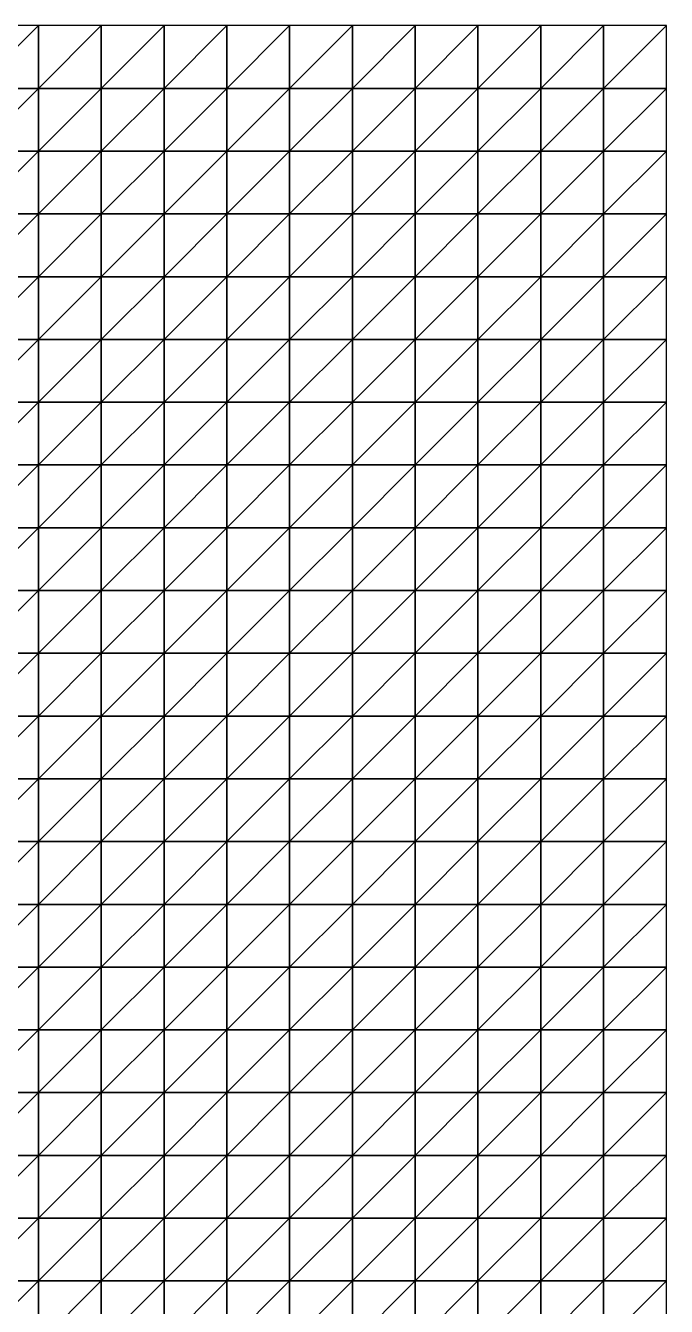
# Model space of a CAD drawing. Header units: metres. Extents: x 351000 to 353000, y 7455000 to 7457000.
# Drawn here: x 352745 to 353000, y 7456490 to 7457000 of the extents above; entities that cross this region are included whole.
import ezdxf

# ---------------------------------------------------------------- set-up
doc = ezdxf.new("R2010")
doc.units = ezdxf.units.M

msp = doc.modelspace()

# ---------------------------------------------------------------- linework, layer by layer
at = {"layer": 'BASE_OF_COVER_BOC'}
for points in [[(352725, 7456975, 1254.76), (352750, 7456975, 1249.27), (352750, 7457000, 1246.85)], [(352725, 7456975, 1254.76), (352750, 7457000, 1246.85), (352725, 7457000, 1251.84)], [(352750, 7456975, 1249.27), (352775, 7456975, 1242.91), (352775, 7457000, 1241.4)], [(352750, 7456975, 1249.27), (352775, 7457000, 1241.4), (352750, 7457000, 1246.85)], [(352775, 7456975, 1242.91), (352800, 7456975, 1236.71), (352800, 7457000, 1236.21)], [(352775, 7456975, 1242.91), (352800, 7457000, 1236.21), (352775, 7457000, 1241.4)], [(352800, 7456975, 1236.71), (352825, 7456975, 1231.47), (352825, 7457000, 1231.65)], [(352800, 7456975, 1236.71), (352825, 7457000, 1231.65), (352800, 7457000, 1236.21)], [(352825, 7456975, 1231.47), (352850, 7456975, 1227.53), (352850, 7457000, 1227.75)], [(352825, 7456975, 1231.47), (352850, 7457000, 1227.75), (352825, 7457000, 1231.65)], [(352850, 7456975, 1227.53), (352875, 7456975, 1224.82), (352875, 7457000, 1224.39)], [(352850, 7456975, 1227.53), (352875, 7457000, 1224.39), (352850, 7457000, 1227.75)], [(352875, 7456975, 1224.82), (352900, 7456975, 1223.05), (352900, 7457000, 1221.5)], [(352875, 7456975, 1224.82), (352900, 7457000, 1221.5), (352875, 7457000, 1224.39)], [(352900, 7456975, 1223.05), (352925, 7456975, 1221.99), (352925, 7457000, 1219.21)], [(352900, 7456975, 1223.05), (352925, 7457000, 1219.21), (352900, 7457000, 1221.5)], [(352925, 7456975, 1221.99), (352950, 7456975, 1221.55), (352950, 7457000, 1217.82)], [(352925, 7456975, 1221.99), (352950, 7457000, 1217.82), (352925, 7457000, 1219.21)], [(352950, 7456975, 1221.55), (352975, 7456975, 1221.87), (352975, 7457000, 1217.65)], [(352950, 7456975, 1221.55), (352975, 7457000, 1217.65), (352950, 7457000, 1217.82)], [(352975, 7456975, 1221.87), (353000, 7456975, 1223.09), (353000, 7457000, 1218.83)], [(352975, 7456975, 1221.87), (353000, 7457000, 1218.83), (352975, 7457000, 1217.65)], [(352725, 7456950, 1255.13), (352750, 7456950, 1250.16), (352750, 7456975, 1249.27)], [(352725, 7456950, 1255.13), (352750, 7456975, 1249.27), (352725, 7456975, 1254.76)], [(352750, 7456950, 1250.16), (352775, 7456950, 1243.96), (352775, 7456975, 1242.91)], [(352750, 7456950, 1250.16), (352775, 7456975, 1242.91), (352750, 7456975, 1249.27)], [(352775, 7456950, 1243.96), (352800, 7456950, 1237.66), (352800, 7456975, 1236.71)], [(352775, 7456950, 1243.96), (352800, 7456975, 1236.71), (352775, 7456975, 1242.91)], [(352800, 7456950, 1237.66), (352825, 7456950, 1232.29), (352825, 7456975, 1231.47)], [(352800, 7456950, 1237.66), (352825, 7456975, 1231.47), (352800, 7456975, 1236.71)], [(352825, 7456950, 1232.29), (352850, 7456950, 1228.51), (352850, 7456975, 1227.53)], [(352825, 7456950, 1232.29), (352850, 7456975, 1227.53), (352825, 7456975, 1231.47)], [(352850, 7456950, 1228.51), (352875, 7456950, 1226.47), (352875, 7456975, 1224.82)], [(352850, 7456950, 1228.51), (352875, 7456975, 1224.82), (352850, 7456975, 1227.53)], [(352875, 7456950, 1226.47), (352900, 7456950, 1225.83), (352900, 7456975, 1223.05)], [(352875, 7456950, 1226.47), (352900, 7456975, 1223.05), (352875, 7456975, 1224.82)], [(352900, 7456950, 1225.83), (352925, 7456950, 1226.08), (352925, 7456975, 1221.99)], [(352900, 7456950, 1225.83), (352925, 7456975, 1221.99), (352900, 7456975, 1223.05)], [(352925, 7456950, 1226.08), (352950, 7456950, 1226.74), (352950, 7456975, 1221.55)], [(352925, 7456950, 1226.08), (352950, 7456975, 1221.55), (352925, 7456975, 1221.99)], [(352950, 7456950, 1226.74), (352975, 7456950, 1227.59), (352975, 7456975, 1221.87)], [(352950, 7456950, 1226.74), (352975, 7456975, 1221.87), (352950, 7456975, 1221.55)], [(352975, 7456950, 1227.59), (353000, 7456950, 1228.65), (353000, 7456975, 1223.09)], [(352975, 7456950, 1227.59), (353000, 7456975, 1223.09), (352975, 7456975, 1221.87)], [(352725, 7456925, 1253.62), (352750, 7456925, 1249.91), (352750, 7456950, 1250.16)], [(352725, 7456925, 1253.62), (352750, 7456950, 1250.16), (352725, 7456950, 1255.13)], [(352750, 7456925, 1249.91), (352775, 7456925, 1244.82), (352775, 7456950, 1243.96)], [(352750, 7456925, 1249.91), (352775, 7456950, 1243.96), (352750, 7456950, 1250.16)], [(352775, 7456925, 1244.82), (352800, 7456925, 1239.24), (352800, 7456950, 1237.66)], [(352775, 7456925, 1244.82), (352800, 7456950, 1237.66), (352775, 7456950, 1243.96)], [(352800, 7456925, 1239.24), (352825, 7456925, 1234.22), (352825, 7456950, 1232.29)], [(352800, 7456925, 1239.24), (352825, 7456950, 1232.29), (352800, 7456950, 1237.66)], [(352825, 7456925, 1234.22), (352850, 7456925, 1230.63), (352850, 7456950, 1228.51)], [(352825, 7456925, 1234.22), (352850, 7456950, 1228.51), (352825, 7456950, 1232.29)], [(352850, 7456925, 1230.63), (352875, 7456925, 1228.9), (352875, 7456950, 1226.47)], [(352850, 7456925, 1230.63), (352875, 7456950, 1226.47), (352850, 7456950, 1228.51)], [(352875, 7456925, 1228.9), (352900, 7456925, 1228.87), (352900, 7456950, 1225.83)], [(352875, 7456925, 1228.9), (352900, 7456950, 1225.83), (352875, 7456950, 1226.47)], [(352900, 7456925, 1228.87), (352925, 7456925, 1229.96), (352925, 7456950, 1226.08)], [(352900, 7456925, 1228.87), (352925, 7456950, 1226.08), (352900, 7456950, 1225.83)], [(352925, 7456925, 1229.96), (352950, 7456925, 1231.46), (352950, 7456950, 1226.74)], [(352925, 7456925, 1229.96), (352950, 7456950, 1226.74), (352925, 7456950, 1226.08)], [(352950, 7456925, 1231.46), (352975, 7456925, 1232.78), (352975, 7456950, 1227.59)], [(352950, 7456925, 1231.46), (352975, 7456950, 1227.59), (352950, 7456950, 1226.74)], [(352975, 7456925, 1232.78), (353000, 7456925, 1233.71), (353000, 7456950, 1228.65)], [(352975, 7456925, 1232.78), (353000, 7456950, 1228.65), (352975, 7456950, 1227.59)], [(352725, 7456900, 1251.35), (352750, 7456900, 1249.09), (352750, 7456925, 1249.91)], [(352725, 7456900, 1251.35), (352750, 7456925, 1249.91), (352725, 7456925, 1253.62)], [(352750, 7456900, 1249.09), (352775, 7456900, 1245.54), (352775, 7456925, 1244.82)], [(352750, 7456900, 1249.09), (352775, 7456925, 1244.82), (352750, 7456925, 1249.91)], [(352775, 7456900, 1245.54), (352800, 7456900, 1241.18), (352800, 7456925, 1239.24)], [(352775, 7456900, 1245.54), (352800, 7456925, 1239.24), (352775, 7456925, 1244.82)], [(352800, 7456900, 1241.18), (352825, 7456900, 1236.82), (352825, 7456925, 1234.22)], [(352800, 7456900, 1241.18), (352825, 7456925, 1234.22), (352800, 7456925, 1239.24)], [(352825, 7456900, 1236.82), (352850, 7456900, 1233.37), (352850, 7456925, 1230.63)], [(352825, 7456900, 1236.82), (352850, 7456925, 1230.63), (352825, 7456925, 1234.22)], [(352850, 7456900, 1233.37), (352875, 7456900, 1231.47), (352875, 7456925, 1228.9)], [(352850, 7456900, 1233.37), (352875, 7456925, 1228.9), (352850, 7456925, 1230.63)], [(352875, 7456900, 1231.47), (352900, 7456900, 1231.29), (352900, 7456925, 1228.87)], [(352875, 7456900, 1231.47), (352900, 7456925, 1228.87), (352875, 7456925, 1228.9)], [(352900, 7456900, 1231.29), (352925, 7456900, 1232.46), (352925, 7456925, 1229.96)], [(352900, 7456900, 1231.29), (352925, 7456925, 1229.96), (352900, 7456925, 1228.87)], [(352925, 7456900, 1232.46), (352950, 7456900, 1234.27), (352950, 7456925, 1231.46)], [(352925, 7456900, 1232.46), (352950, 7456925, 1231.46), (352925, 7456925, 1229.96)], [(352950, 7456900, 1234.27), (352975, 7456900, 1235.89), (352975, 7456925, 1232.78)], [(352950, 7456900, 1234.27), (352975, 7456925, 1232.78), (352950, 7456925, 1231.46)], [(352975, 7456900, 1235.89), (353000, 7456900, 1236.45), (353000, 7456925, 1233.71)], [(352975, 7456900, 1235.89), (353000, 7456925, 1233.71), (352975, 7456925, 1232.78)], [(352725, 7456875, 1249.41), (352750, 7456875, 1248.23), (352750, 7456900, 1249.09)], [(352725, 7456875, 1249.41), (352750, 7456900, 1249.09), (352725, 7456900, 1251.35)], [(352750, 7456875, 1248.23), (352775, 7456875, 1246.09), (352775, 7456900, 1245.54)], [(352750, 7456875, 1248.23), (352775, 7456900, 1245.54), (352750, 7456900, 1249.09)], [(352775, 7456875, 1246.09), (352800, 7456875, 1243.01), (352800, 7456900, 1241.18)], [(352775, 7456875, 1246.09), (352800, 7456900, 1241.18), (352775, 7456900, 1245.54)], [(352800, 7456875, 1243.01), (352825, 7456875, 1239.42), (352825, 7456900, 1236.82)], [(352800, 7456875, 1243.01), (352825, 7456900, 1236.82), (352800, 7456900, 1241.18)], [(352825, 7456875, 1239.42), (352850, 7456875, 1236.05), (352850, 7456900, 1233.37)], [(352825, 7456875, 1239.42), (352850, 7456900, 1233.37), (352825, 7456900, 1236.82)], [(352850, 7456875, 1236.05), (352875, 7456875, 1233.64), (352875, 7456900, 1231.47)], [(352850, 7456875, 1236.05), (352875, 7456900, 1231.47), (352850, 7456900, 1233.37)], [(352875, 7456875, 1233.64), (352900, 7456875, 1232.7), (352900, 7456900, 1231.29)], [(352875, 7456875, 1233.64), (352900, 7456900, 1231.29), (352875, 7456900, 1231.47)], [(352900, 7456875, 1232.7), (352925, 7456875, 1233.22), (352925, 7456900, 1232.46)], [(352900, 7456875, 1232.7), (352925, 7456900, 1232.46), (352900, 7456900, 1231.29)], [(352925, 7456875, 1233.22), (352950, 7456875, 1234.75), (352950, 7456900, 1234.27)], [(352925, 7456875, 1233.22), (352950, 7456900, 1234.27), (352925, 7456900, 1232.46)], [(352950, 7456875, 1234.75), (352975, 7456875, 1236.53), (352975, 7456900, 1235.89)], [(352950, 7456875, 1234.75), (352975, 7456900, 1235.89), (352950, 7456900, 1234.27)], [(352975, 7456875, 1236.53), (353000, 7456875, 1237.85), (353000, 7456900, 1236.45)], [(352975, 7456875, 1236.53), (353000, 7456900, 1236.45), (352975, 7456900, 1235.89)], [(352725, 7456850, 1248.63), (352750, 7456850, 1247.86), (352750, 7456875, 1248.23)], [(352725, 7456850, 1248.63), (352750, 7456875, 1248.23), (352725, 7456875, 1249.41)], [(352750, 7456850, 1247.86), (352775, 7456850, 1246.52), (352775, 7456875, 1246.09)], [(352750, 7456850, 1247.86), (352775, 7456875, 1246.09), (352750, 7456875, 1248.23)], [(352775, 7456850, 1246.52), (352800, 7456850, 1244.38), (352800, 7456875, 1243.01)], [(352775, 7456850, 1246.52), (352800, 7456875, 1243.01), (352775, 7456875, 1246.09)], [(352800, 7456850, 1244.38), (352825, 7456850, 1241.47), (352825, 7456875, 1239.42)], [(352800, 7456850, 1244.38), (352825, 7456875, 1239.42), (352800, 7456875, 1243.01)], [(352825, 7456850, 1241.47), (352850, 7456850, 1238.2), (352850, 7456875, 1236.05)], [(352825, 7456850, 1241.47), (352850, 7456875, 1236.05), (352825, 7456875, 1239.42)], [(352850, 7456850, 1238.2), (352875, 7456850, 1235.23), (352875, 7456875, 1233.64)], [(352850, 7456850, 1238.2), (352875, 7456875, 1233.64), (352850, 7456875, 1236.05)], [(352875, 7456850, 1235.23), (352900, 7456850, 1233.26), (352900, 7456875, 1232.7)], [(352875, 7456850, 1235.23), (352900, 7456875, 1232.7), (352875, 7456875, 1233.64)], [(352900, 7456850, 1233.26), (352925, 7456850, 1232.69), (352925, 7456875, 1233.22)], [(352900, 7456850, 1233.26), (352925, 7456875, 1233.22), (352900, 7456875, 1232.7)], [(352925, 7456850, 1232.69), (352950, 7456850, 1233.47), (352950, 7456875, 1234.75)], [(352925, 7456850, 1232.69), (352950, 7456875, 1234.75), (352925, 7456875, 1233.22)], [(352950, 7456850, 1233.47), (352975, 7456850, 1235.07), (352975, 7456875, 1236.53)], [(352950, 7456850, 1233.47), (352975, 7456875, 1236.53), (352950, 7456875, 1234.75)], [(352975, 7456850, 1235.07), (353000, 7456850, 1236.77), (353000, 7456875, 1237.85)], [(352975, 7456850, 1235.07), (353000, 7456875, 1237.85), (352975, 7456875, 1236.53)], [(352725, 7456825, 1249.48), (352750, 7456825, 1248.44), (352750, 7456850, 1247.86)], [(352725, 7456825, 1249.48), (352750, 7456850, 1247.86), (352725, 7456850, 1248.63)], [(352750, 7456825, 1248.44), (352775, 7456825, 1247.16), (352775, 7456850, 1246.52)], [(352750, 7456825, 1248.44), (352775, 7456850, 1246.52), (352750, 7456850, 1247.86)], [(352775, 7456825, 1247.16), (352800, 7456825, 1245.36), (352800, 7456850, 1244.38)], [(352775, 7456825, 1247.16), (352800, 7456850, 1244.38), (352775, 7456850, 1246.52)], [(352800, 7456825, 1245.36), (352825, 7456825, 1242.83), (352825, 7456850, 1241.47)], [(352800, 7456825, 1245.36), (352825, 7456850, 1241.47), (352800, 7456850, 1244.38)], [(352825, 7456825, 1242.83), (352850, 7456825, 1239.66), (352850, 7456850, 1238.2)], [(352825, 7456825, 1242.83), (352850, 7456850, 1238.2), (352825, 7456850, 1241.47)], [(352850, 7456825, 1239.66), (352875, 7456825, 1236.31), (352875, 7456850, 1235.23)], [(352850, 7456825, 1239.66), (352875, 7456850, 1235.23), (352850, 7456850, 1238.2)], [(352875, 7456825, 1236.31), (352900, 7456825, 1233.44), (352900, 7456850, 1233.26)], [(352875, 7456825, 1236.31), (352900, 7456850, 1233.26), (352875, 7456850, 1235.23)], [(352900, 7456825, 1233.44), (352925, 7456825, 1231.73), (352925, 7456850, 1232.69)], [(352900, 7456825, 1233.44), (352925, 7456850, 1232.69), (352900, 7456850, 1233.26)], [(352925, 7456825, 1231.73), (352950, 7456825, 1231.5), (352950, 7456850, 1233.47)], [(352925, 7456825, 1231.73), (352950, 7456850, 1233.47), (352925, 7456850, 1232.69)], [(352950, 7456825, 1231.5), (352975, 7456825, 1232.63), (352975, 7456850, 1235.07)], [(352950, 7456825, 1231.5), (352975, 7456850, 1235.07), (352950, 7456850, 1233.47)], [(352975, 7456825, 1232.63), (353000, 7456825, 1234.55), (353000, 7456850, 1236.77)], [(352975, 7456825, 1232.63), (353000, 7456850, 1236.77), (352975, 7456850, 1235.07)], [(352725, 7456800, 1252.01), (352750, 7456800, 1250.34), (352750, 7456825, 1248.44)], [(352725, 7456800, 1252.01), (352750, 7456825, 1248.44), (352725, 7456825, 1249.48)], [(352750, 7456800, 1250.34), (352775, 7456800, 1248.48), (352775, 7456825, 1247.16)], [(352750, 7456800, 1250.34), (352775, 7456825, 1247.16), (352750, 7456825, 1248.44)], [(352775, 7456800, 1248.48), (352800, 7456800, 1246.34), (352800, 7456825, 1245.36)], [(352775, 7456800, 1248.48), (352800, 7456825, 1245.36), (352775, 7456825, 1247.16)], [(352800, 7456800, 1246.34), (352825, 7456800, 1243.74), (352825, 7456825, 1242.83)], [(352800, 7456800, 1246.34), (352825, 7456825, 1242.83), (352800, 7456825, 1245.36)], [(352825, 7456800, 1243.74), (352850, 7456800, 1240.58), (352850, 7456825, 1239.66)], [(352825, 7456800, 1243.74), (352850, 7456825, 1239.66), (352825, 7456825, 1242.83)], [(352850, 7456800, 1240.58), (352875, 7456800, 1237.04), (352875, 7456825, 1236.31)], [(352850, 7456800, 1240.58), (352875, 7456825, 1236.31), (352850, 7456825, 1239.66)], [(352875, 7456800, 1237.04), (352900, 7456800, 1233.64), (352900, 7456825, 1233.44)], [(352875, 7456800, 1237.04), (352900, 7456825, 1233.44), (352875, 7456825, 1236.31)], [(352900, 7456800, 1233.64), (352925, 7456800, 1231.06), (352925, 7456825, 1231.73)], [(352900, 7456800, 1233.64), (352925, 7456825, 1231.73), (352900, 7456825, 1233.44)], [(352925, 7456800, 1231.06), (352950, 7456800, 1229.88), (352950, 7456825, 1231.5)], [(352925, 7456800, 1231.06), (352950, 7456825, 1231.5), (352925, 7456825, 1231.73)], [(352950, 7456800, 1229.88), (352975, 7456800, 1230.33), (352975, 7456825, 1232.63)], [(352950, 7456800, 1229.88), (352975, 7456825, 1232.63), (352950, 7456825, 1231.5)], [(352975, 7456800, 1230.33), (353000, 7456800, 1232.14), (353000, 7456825, 1234.55)], [(352975, 7456800, 1230.33), (353000, 7456825, 1234.55), (352975, 7456825, 1232.63)], [(352725, 7456775, 1255.83), (352750, 7456775, 1253.55), (352750, 7456800, 1250.34)], [(352725, 7456775, 1255.83), (352750, 7456800, 1250.34), (352725, 7456800, 1252.01)], [(352750, 7456775, 1253.55), (352775, 7456775, 1250.77), (352775, 7456800, 1248.48)], [(352750, 7456775, 1253.55), (352775, 7456800, 1248.48), (352750, 7456800, 1250.34)], [(352775, 7456775, 1250.77), (352800, 7456775, 1247.75), (352800, 7456800, 1246.34)], [(352775, 7456775, 1250.77), (352800, 7456800, 1246.34), (352775, 7456800, 1248.48)], [(352800, 7456775, 1247.75), (352825, 7456775, 1244.55), (352825, 7456800, 1243.74)], [(352800, 7456775, 1247.75), (352825, 7456800, 1243.74), (352800, 7456800, 1246.34)], [(352825, 7456775, 1244.55), (352850, 7456775, 1241.12), (352850, 7456800, 1240.58)], [(352825, 7456775, 1244.55), (352850, 7456800, 1240.58), (352825, 7456800, 1243.74)], [(352850, 7456775, 1241.12), (352875, 7456775, 1237.5), (352875, 7456800, 1237.04)], [(352850, 7456775, 1241.12), (352875, 7456800, 1237.04), (352850, 7456800, 1240.58)], [(352875, 7456775, 1237.5), (352900, 7456775, 1233.95), (352900, 7456800, 1233.64)], [(352875, 7456775, 1237.5), (352900, 7456800, 1233.64), (352875, 7456800, 1237.04)], [(352900, 7456775, 1233.95), (352925, 7456775, 1230.96), (352925, 7456800, 1231.06)], [(352900, 7456775, 1233.95), (352925, 7456800, 1231.06), (352900, 7456800, 1233.64)], [(352925, 7456775, 1230.96), (352950, 7456775, 1229.14), (352950, 7456800, 1229.88)], [(352925, 7456775, 1230.96), (352950, 7456800, 1229.88), (352925, 7456800, 1231.06)], [(352950, 7456775, 1229.14), (352975, 7456775, 1228.94), (352975, 7456800, 1230.33)], [(352950, 7456775, 1229.14), (352975, 7456800, 1230.33), (352950, 7456800, 1229.88)], [(352975, 7456775, 1228.94), (353000, 7456775, 1230.4), (353000, 7456800, 1232.14)], [(352975, 7456775, 1228.94), (353000, 7456800, 1232.14), (352975, 7456800, 1230.33)], [(352725, 7456750, 1260.16), (352750, 7456750, 1257.58), (352750, 7456775, 1253.55)], [(352725, 7456750, 1260.16), (352750, 7456775, 1253.55), (352725, 7456775, 1255.83)], [(352750, 7456750, 1257.58), (352775, 7456750, 1253.89), (352775, 7456775, 1250.77)], [(352750, 7456750, 1257.58), (352775, 7456775, 1250.77), (352750, 7456775, 1253.55)], [(352775, 7456750, 1253.89), (352800, 7456750, 1249.7), (352800, 7456775, 1247.75)], [(352775, 7456750, 1253.89), (352800, 7456775, 1247.75), (352775, 7456775, 1250.77)], [(352800, 7456750, 1249.7), (352825, 7456750, 1245.47), (352825, 7456775, 1244.55)], [(352800, 7456750, 1249.7), (352825, 7456775, 1244.55), (352800, 7456775, 1247.75)], [(352825, 7456750, 1245.47), (352850, 7456750, 1241.41), (352850, 7456775, 1241.12)], [(352825, 7456750, 1245.47), (352850, 7456775, 1241.12), (352825, 7456775, 1244.55)], [(352850, 7456750, 1241.41), (352875, 7456750, 1237.61), (352875, 7456775, 1237.5)], [(352850, 7456750, 1241.41), (352875, 7456775, 1237.5), (352850, 7456775, 1241.12)], [(352875, 7456750, 1237.61), (352900, 7456750, 1234.15), (352900, 7456775, 1233.95)], [(352875, 7456750, 1237.61), (352900, 7456775, 1233.95), (352875, 7456775, 1237.5)], [(352900, 7456750, 1234.15), (352925, 7456750, 1231.26), (352925, 7456775, 1230.96)], [(352900, 7456750, 1234.15), (352925, 7456775, 1230.96), (352900, 7456775, 1233.95)], [(352925, 7456750, 1231.26), (352950, 7456750, 1229.34), (352950, 7456775, 1229.14)], [(352925, 7456750, 1231.26), (352950, 7456775, 1229.14), (352925, 7456775, 1230.96)], [(352950, 7456750, 1229.34), (352975, 7456750, 1228.82), (352975, 7456775, 1228.94)], [(352950, 7456750, 1229.34), (352975, 7456775, 1228.94), (352950, 7456775, 1229.14)], [(352975, 7456750, 1228.82), (353000, 7456750, 1229.93), (353000, 7456775, 1230.4)], [(352975, 7456750, 1228.82), (353000, 7456775, 1230.4), (352975, 7456775, 1228.94)], [(352725, 7456725, 1261.01), (352750, 7456725, 1258.96), (352750, 7456750, 1257.58)], [(352725, 7456725, 1261.01), (352750, 7456750, 1257.58), (352725, 7456750, 1260.16)], [(352750, 7456725, 1258.96), (352775, 7456725, 1256.35), (352775, 7456750, 1253.89)], [(352750, 7456725, 1258.96), (352775, 7456750, 1253.89), (352750, 7456750, 1257.58)], [(352775, 7456725, 1256.35), (352800, 7456725, 1251.87), (352800, 7456750, 1249.7)], [(352775, 7456725, 1256.35), (352800, 7456750, 1249.7), (352775, 7456750, 1253.89)], [(352800, 7456725, 1251.87), (352825, 7456725, 1246.45), (352825, 7456750, 1245.47)], [(352800, 7456725, 1251.87), (352825, 7456750, 1245.47), (352800, 7456750, 1249.7)], [(352825, 7456725, 1246.45), (352850, 7456725, 1241.5), (352850, 7456750, 1241.41)], [(352825, 7456725, 1246.45), (352850, 7456750, 1241.41), (352825, 7456750, 1245.47)], [(352850, 7456725, 1241.5), (352875, 7456725, 1237.35), (352875, 7456750, 1237.61)], [(352850, 7456725, 1241.5), (352875, 7456750, 1237.61), (352850, 7456750, 1241.41)], [(352875, 7456725, 1237.35), (352900, 7456725, 1234.08), (352900, 7456750, 1234.15)], [(352875, 7456725, 1237.35), (352900, 7456750, 1234.15), (352875, 7456750, 1237.61)], [(352900, 7456725, 1234.08), (352925, 7456725, 1231.69), (352925, 7456750, 1231.26)], [(352900, 7456725, 1234.08), (352925, 7456750, 1231.26), (352900, 7456750, 1234.15)], [(352925, 7456725, 1231.69), (352950, 7456725, 1230.26), (352950, 7456750, 1229.34)], [(352925, 7456725, 1231.69), (352950, 7456750, 1229.34), (352925, 7456750, 1231.26)], [(352950, 7456725, 1230.26), (352975, 7456725, 1229.99), (352975, 7456750, 1228.82)], [(352950, 7456725, 1230.26), (352975, 7456750, 1228.82), (352950, 7456750, 1229.34)], [(352975, 7456725, 1229.99), (353000, 7456725, 1231.09), (353000, 7456750, 1229.93)], [(352975, 7456725, 1229.99), (353000, 7456750, 1229.93), (352975, 7456750, 1228.82)], [(352725, 7456700, 1260.26), (352750, 7456700, 1257.94), (352750, 7456725, 1258.96)], [(352725, 7456700, 1260.26), (352750, 7456725, 1258.96), (352725, 7456725, 1261.01)], [(352750, 7456700, 1257.94), (352775, 7456700, 1255.11), (352775, 7456725, 1256.35)], [(352750, 7456700, 1257.94), (352775, 7456725, 1256.35), (352750, 7456725, 1258.96)], [(352775, 7456700, 1255.11), (352800, 7456700, 1251.93), (352800, 7456725, 1251.87)], [(352775, 7456700, 1255.11), (352800, 7456725, 1251.87), (352775, 7456725, 1256.35)], [(352800, 7456700, 1251.93), (352825, 7456700, 1247.33), (352825, 7456725, 1246.45)], [(352800, 7456700, 1251.93), (352825, 7456725, 1246.45), (352800, 7456725, 1251.87)], [(352825, 7456700, 1247.33), (352850, 7456700, 1241.55), (352850, 7456725, 1241.5)], [(352825, 7456700, 1247.33), (352850, 7456725, 1241.5), (352825, 7456725, 1246.45)], [(352850, 7456700, 1241.55), (352875, 7456700, 1236.98), (352875, 7456725, 1237.35)], [(352850, 7456700, 1241.55), (352875, 7456725, 1237.35), (352850, 7456725, 1241.5)], [(352875, 7456700, 1236.98), (352900, 7456700, 1233.9), (352900, 7456725, 1234.08)], [(352875, 7456700, 1236.98), (352900, 7456725, 1234.08), (352875, 7456725, 1237.35)], [(352900, 7456700, 1233.9), (352925, 7456700, 1232.23), (352925, 7456725, 1231.69)], [(352900, 7456700, 1233.9), (352925, 7456725, 1231.69), (352900, 7456725, 1234.08)], [(352925, 7456700, 1232.23), (352950, 7456700, 1231.76), (352950, 7456725, 1230.26)], [(352925, 7456700, 1232.23), (352950, 7456725, 1230.26), (352925, 7456725, 1231.69)], [(352950, 7456700, 1231.76), (352975, 7456700, 1232.34), (352975, 7456725, 1229.99)], [(352950, 7456700, 1231.76), (352975, 7456725, 1229.99), (352950, 7456725, 1230.26)], [(352975, 7456700, 1232.34), (353000, 7456700, 1233.94), (353000, 7456725, 1231.09)], [(352975, 7456700, 1232.34), (353000, 7456725, 1231.09), (352975, 7456725, 1229.99)], [(352725, 7456675, 1259.21), (352750, 7456675, 1256.81), (352750, 7456700, 1257.94)], [(352725, 7456675, 1259.21), (352750, 7456700, 1257.94), (352725, 7456700, 1260.26)], [(352750, 7456675, 1256.81), (352775, 7456675, 1254), (352775, 7456700, 1255.11)], [(352750, 7456675, 1256.81), (352775, 7456700, 1255.11), (352750, 7456700, 1257.94)], [(352775, 7456675, 1254), (352800, 7456675, 1250.93), (352800, 7456700, 1251.93)], [(352775, 7456675, 1254), (352800, 7456700, 1251.93), (352775, 7456700, 1255.11)], [(352800, 7456675, 1250.93), (352825, 7456675, 1247.81), (352825, 7456700, 1247.33)], [(352800, 7456675, 1250.93), (352825, 7456700, 1247.33), (352800, 7456700, 1251.93)], [(352825, 7456675, 1247.81), (352850, 7456675, 1241.94), (352850, 7456700, 1241.55)], [(352825, 7456675, 1247.81), (352850, 7456700, 1241.55), (352825, 7456700, 1247.33)], [(352850, 7456675, 1241.94), (352875, 7456675, 1237.14), (352875, 7456700, 1236.98)], [(352850, 7456675, 1241.94), (352875, 7456700, 1236.98), (352850, 7456700, 1241.55)], [(352875, 7456675, 1237.14), (352900, 7456675, 1234.24), (352900, 7456700, 1233.9)], [(352875, 7456675, 1237.14), (352900, 7456700, 1233.9), (352875, 7456700, 1236.98)], [(352900, 7456675, 1234.24), (352925, 7456675, 1233.27), (352925, 7456700, 1232.23)], [(352900, 7456675, 1234.24), (352925, 7456700, 1232.23), (352900, 7456700, 1233.9)], [(352925, 7456675, 1233.27), (352950, 7456675, 1233.91), (352950, 7456700, 1231.76)], [(352925, 7456675, 1233.27), (352950, 7456700, 1231.76), (352925, 7456700, 1232.23)], [(352950, 7456675, 1233.91), (352975, 7456675, 1235.67), (352975, 7456700, 1232.34)], [(352950, 7456675, 1233.91), (352975, 7456700, 1232.34), (352950, 7456700, 1231.76)], [(352975, 7456675, 1235.67), (353000, 7456675, 1238.2), (353000, 7456700, 1233.94)], [(352975, 7456675, 1235.67), (353000, 7456700, 1233.94), (352975, 7456700, 1232.34)], [(352725, 7456650, 1258.33), (352750, 7456650, 1256.14), (352750, 7456675, 1256.81)], [(352725, 7456650, 1258.33), (352750, 7456675, 1256.81), (352725, 7456675, 1259.21)], [(352750, 7456650, 1256.14), (352775, 7456650, 1253.63), (352775, 7456675, 1254)], [(352750, 7456650, 1256.14), (352775, 7456675, 1254), (352750, 7456675, 1256.81)], [(352775, 7456650, 1253.63), (352800, 7456650, 1250.96), (352800, 7456675, 1250.93)], [(352775, 7456650, 1253.63), (352800, 7456675, 1250.93), (352775, 7456675, 1254)], [(352800, 7456650, 1250.96), (352825, 7456650, 1248.3), (352825, 7456675, 1247.81)], [(352800, 7456650, 1250.96), (352825, 7456675, 1247.81), (352800, 7456675, 1250.93)], [(352825, 7456650, 1248.3), (352850, 7456650, 1243.25), (352850, 7456675, 1241.94)], [(352825, 7456650, 1248.3), (352850, 7456675, 1241.94), (352825, 7456675, 1247.81)], [(352850, 7456650, 1243.25), (352875, 7456650, 1238.64), (352875, 7456675, 1237.14)], [(352850, 7456650, 1243.25), (352875, 7456675, 1237.14), (352850, 7456675, 1241.94)], [(352875, 7456650, 1238.64), (352900, 7456650, 1235.93), (352900, 7456675, 1234.24)], [(352875, 7456650, 1238.64), (352900, 7456675, 1234.24), (352875, 7456675, 1237.14)], [(352900, 7456650, 1235.93), (352925, 7456650, 1235.44), (352925, 7456675, 1233.27)], [(352900, 7456650, 1235.93), (352925, 7456675, 1233.27), (352900, 7456675, 1234.24)], [(352925, 7456650, 1235.44), (352950, 7456650, 1236.89), (352950, 7456675, 1233.91)], [(352925, 7456650, 1235.44), (352950, 7456675, 1233.91), (352925, 7456675, 1233.27)], [(352950, 7456650, 1236.89), (352975, 7456650, 1239.68), (352975, 7456675, 1235.67)], [(352950, 7456650, 1236.89), (352975, 7456675, 1235.67), (352950, 7456675, 1233.91)], [(352975, 7456650, 1239.68), (353000, 7456650, 1243.15), (353000, 7456675, 1238.2)], [(352975, 7456650, 1239.68), (353000, 7456675, 1238.2), (352975, 7456675, 1235.67)], [(352725, 7456625, 1258.19), (352750, 7456625, 1256.48), (352750, 7456650, 1256.14)], [(352725, 7456625, 1258.19), (352750, 7456650, 1256.14), (352725, 7456650, 1258.33)], [(352750, 7456625, 1256.48), (352775, 7456625, 1254.53), (352775, 7456650, 1253.63)], [(352750, 7456625, 1256.48), (352775, 7456650, 1253.63), (352750, 7456650, 1256.14)], [(352775, 7456625, 1254.53), (352800, 7456625, 1252.47), (352800, 7456650, 1250.96)], [(352775, 7456625, 1254.53), (352800, 7456650, 1250.96), (352775, 7456650, 1253.63)], [(352800, 7456625, 1252.47), (352825, 7456625, 1250.44), (352825, 7456650, 1248.3)], [(352800, 7456625, 1252.47), (352825, 7456650, 1248.3), (352800, 7456650, 1250.96)], [(352825, 7456625, 1250.44), (352850, 7456625, 1246.02), (352850, 7456650, 1243.25)], [(352825, 7456625, 1250.44), (352850, 7456650, 1243.25), (352825, 7456650, 1248.3)], [(352850, 7456625, 1246.02), (352875, 7456625, 1242.06), (352875, 7456650, 1238.64)], [(352850, 7456625, 1246.02), (352875, 7456650, 1238.64), (352850, 7456650, 1243.25)], [(352875, 7456625, 1242.06), (352900, 7456625, 1239.57), (352900, 7456650, 1235.93)], [(352875, 7456625, 1242.06), (352900, 7456650, 1235.93), (352875, 7456650, 1238.64)], [(352900, 7456625, 1239.57), (352925, 7456625, 1239.11), (352925, 7456650, 1235.44)], [(352900, 7456625, 1239.57), (352925, 7456650, 1235.44), (352900, 7456650, 1235.93)], [(352925, 7456625, 1239.11), (352950, 7456625, 1240.71), (352950, 7456650, 1236.89)], [(352925, 7456625, 1239.11), (352950, 7456650, 1236.89), (352925, 7456650, 1235.44)], [(352950, 7456625, 1240.71), (352975, 7456625, 1243.86), (352975, 7456650, 1239.68)], [(352950, 7456625, 1240.71), (352975, 7456650, 1239.68), (352950, 7456650, 1236.89)], [(352975, 7456625, 1243.86), (353000, 7456625, 1247.8), (353000, 7456650, 1243.15)], [(352975, 7456625, 1243.86), (353000, 7456650, 1243.15), (352975, 7456650, 1239.68)], [(352725, 7456600, 1255.83), (352750, 7456600, 1256.21), (352750, 7456625, 1256.48)], [(352725, 7456600, 1255.83), (352750, 7456625, 1256.48), (352725, 7456625, 1258.19)], [(352750, 7456600, 1256.21), (352775, 7456600, 1256.12), (352775, 7456625, 1254.53)], [(352750, 7456600, 1256.21), (352775, 7456625, 1254.53), (352750, 7456625, 1256.48)], [(352775, 7456600, 1256.12), (352800, 7456600, 1255.16), (352800, 7456625, 1252.47)], [(352775, 7456600, 1256.12), (352800, 7456625, 1252.47), (352775, 7456625, 1254.53)], [(352800, 7456600, 1255.16), (352825, 7456600, 1253.15), (352825, 7456625, 1250.44)], [(352800, 7456600, 1255.16), (352825, 7456625, 1250.44), (352800, 7456625, 1252.47)], [(352825, 7456600, 1253.15), (352850, 7456600, 1250.32), (352850, 7456625, 1246.02)], [(352825, 7456600, 1253.15), (352850, 7456625, 1246.02), (352825, 7456625, 1250.44)], [(352850, 7456600, 1250.32), (352875, 7456600, 1247.31), (352875, 7456625, 1242.06)], [(352850, 7456600, 1250.32), (352875, 7456625, 1242.06), (352850, 7456625, 1246.02)], [(352875, 7456600, 1247.31), (352900, 7456600, 1244.99), (352900, 7456625, 1239.57)], [(352875, 7456600, 1247.31), (352900, 7456625, 1239.57), (352875, 7456625, 1242.06)], [(352900, 7456600, 1244.99), (352925, 7456600, 1244.11), (352925, 7456625, 1239.11)], [(352900, 7456600, 1244.99), (352925, 7456625, 1239.11), (352900, 7456625, 1239.57)], [(352925, 7456600, 1244.11), (352950, 7456600, 1245.04), (352950, 7456625, 1240.71)], [(352925, 7456600, 1244.11), (352950, 7456625, 1240.71), (352925, 7456625, 1239.11)], [(352950, 7456600, 1245.04), (352975, 7456600, 1247.59), (352975, 7456625, 1243.86)], [(352950, 7456600, 1245.04), (352975, 7456625, 1243.86), (352950, 7456625, 1240.71)], [(352975, 7456600, 1247.59), (353000, 7456600, 1251.16), (353000, 7456625, 1247.8)], [(352975, 7456600, 1247.59), (353000, 7456625, 1247.8), (352975, 7456625, 1243.86)], [(352725, 7456575, 1255.1), (352750, 7456575, 1255.99), (352750, 7456600, 1256.21)], [(352725, 7456575, 1255.1), (352750, 7456600, 1256.21), (352725, 7456600, 1255.83)], [(352750, 7456575, 1255.99), (352775, 7456575, 1256.84), (352775, 7456600, 1256.12)], [(352750, 7456575, 1255.99), (352775, 7456600, 1256.12), (352750, 7456600, 1256.21)], [(352775, 7456575, 1256.84), (352800, 7456575, 1257.29), (352800, 7456600, 1255.16)], [(352775, 7456575, 1256.84), (352800, 7456600, 1255.16), (352775, 7456600, 1256.12)], [(352800, 7456575, 1257.29), (352825, 7456575, 1256.92), (352825, 7456600, 1253.15)], [(352800, 7456575, 1257.29), (352825, 7456600, 1253.15), (352800, 7456600, 1255.16)], [(352825, 7456575, 1256.92), (352850, 7456575, 1255.57), (352850, 7456600, 1250.32)], [(352825, 7456575, 1256.92), (352850, 7456600, 1250.32), (352825, 7456600, 1253.15)], [(352850, 7456575, 1255.57), (352875, 7456575, 1253.47), (352875, 7456600, 1247.31)], [(352850, 7456575, 1255.57), (352875, 7456600, 1247.31), (352850, 7456600, 1250.32)], [(352875, 7456575, 1253.47), (352900, 7456575, 1251.21), (352900, 7456600, 1244.99)], [(352875, 7456575, 1253.47), (352900, 7456600, 1244.99), (352875, 7456600, 1247.31)], [(352900, 7456575, 1251.21), (352925, 7456575, 1249.57), (352925, 7456600, 1244.11)], [(352900, 7456575, 1251.21), (352925, 7456600, 1244.11), (352900, 7456600, 1244.99)], [(352925, 7456575, 1249.57), (352950, 7456575, 1249.19), (352950, 7456600, 1245.04)], [(352925, 7456575, 1249.57), (352950, 7456600, 1245.04), (352925, 7456600, 1244.11)], [(352950, 7456575, 1249.19), (352975, 7456575, 1250.31), (352975, 7456600, 1247.59)], [(352950, 7456575, 1249.19), (352975, 7456600, 1247.59), (352950, 7456600, 1245.04)], [(352975, 7456575, 1250.31), (353000, 7456575, 1252.66), (353000, 7456600, 1251.16)], [(352975, 7456575, 1250.31), (353000, 7456600, 1251.16), (352975, 7456600, 1247.59)], [(352725, 7456550, 1257.83), (352750, 7456550, 1259.02), (352750, 7456575, 1255.99)], [(352725, 7456550, 1257.83), (352750, 7456575, 1255.99), (352725, 7456575, 1255.1)], [(352750, 7456550, 1259.02), (352775, 7456550, 1260.12), (352775, 7456575, 1256.84)], [(352750, 7456550, 1259.02), (352775, 7456575, 1256.84), (352750, 7456575, 1255.99)], [(352775, 7456550, 1260.12), (352800, 7456550, 1260.97), (352800, 7456575, 1257.29)], [(352775, 7456550, 1260.12), (352800, 7456575, 1257.29), (352775, 7456575, 1256.84)], [(352800, 7456550, 1260.97), (352825, 7456550, 1261.25), (352825, 7456575, 1256.92)], [(352800, 7456550, 1260.97), (352825, 7456575, 1256.92), (352800, 7456575, 1257.29)], [(352825, 7456550, 1261.25), (352850, 7456550, 1260.63), (352850, 7456575, 1255.57)], [(352825, 7456550, 1261.25), (352850, 7456575, 1255.57), (352825, 7456575, 1256.92)], [(352850, 7456550, 1260.63), (352875, 7456550, 1259.02), (352875, 7456575, 1253.47)], [(352850, 7456550, 1260.63), (352875, 7456575, 1253.47), (352850, 7456575, 1255.57)], [(352875, 7456550, 1259.02), (352900, 7456550, 1256.69), (352900, 7456575, 1251.21)], [(352875, 7456550, 1259.02), (352900, 7456575, 1251.21), (352875, 7456575, 1253.47)], [(352900, 7456550, 1256.69), (352925, 7456550, 1254.26), (352925, 7456575, 1249.57)], [(352900, 7456550, 1256.69), (352925, 7456575, 1249.57), (352900, 7456575, 1251.21)], [(352925, 7456550, 1254.26), (352950, 7456550, 1252.45), (352950, 7456575, 1249.19)], [(352925, 7456550, 1254.26), (352950, 7456575, 1249.19), (352925, 7456575, 1249.57)], [(352950, 7456550, 1252.45), (352975, 7456550, 1251.8), (352975, 7456575, 1250.31)], [(352950, 7456550, 1252.45), (352975, 7456575, 1250.31), (352950, 7456575, 1249.19)], [(352975, 7456550, 1251.8), (353000, 7456550, 1252.39), (353000, 7456575, 1252.66)], [(352975, 7456550, 1251.8), (353000, 7456575, 1252.66), (352975, 7456575, 1250.31)], [(352725, 7456525, 1263.78), (352750, 7456525, 1264.9), (352750, 7456550, 1259.02)], [(352725, 7456525, 1263.78), (352750, 7456550, 1259.02), (352725, 7456550, 1257.83)], [(352750, 7456525, 1264.9), (352775, 7456525, 1265.41), (352775, 7456550, 1260.12)], [(352750, 7456525, 1264.9), (352775, 7456550, 1260.12), (352750, 7456550, 1259.02)], [(352775, 7456525, 1265.41), (352800, 7456525, 1265.5), (352800, 7456550, 1260.97)], [(352775, 7456525, 1265.41), (352800, 7456550, 1260.97), (352775, 7456550, 1260.12)], [(352800, 7456525, 1265.5), (352825, 7456525, 1265.16), (352825, 7456550, 1261.25)], [(352800, 7456525, 1265.5), (352825, 7456550, 1261.25), (352800, 7456550, 1260.97)], [(352825, 7456525, 1265.16), (352850, 7456525, 1264.22), (352850, 7456550, 1260.63)], [(352825, 7456525, 1265.16), (352850, 7456550, 1260.63), (352825, 7456550, 1261.25)], [(352850, 7456525, 1264.22), (352875, 7456525, 1262.52), (352875, 7456550, 1259.02)], [(352850, 7456525, 1264.22), (352875, 7456550, 1259.02), (352850, 7456550, 1260.63)], [(352875, 7456525, 1262.52), (352900, 7456525, 1260.06), (352900, 7456550, 1256.69)], [(352875, 7456525, 1262.52), (352900, 7456550, 1256.69), (352875, 7456550, 1259.02)], [(352900, 7456525, 1260.06), (352925, 7456525, 1257.15), (352925, 7456550, 1254.26)], [(352900, 7456525, 1260.06), (352925, 7456550, 1254.26), (352900, 7456550, 1256.69)], [(352925, 7456525, 1257.15), (352950, 7456525, 1254.36), (352950, 7456550, 1252.45)], [(352925, 7456525, 1257.15), (352950, 7456550, 1252.45), (352925, 7456550, 1254.26)], [(352950, 7456525, 1254.36), (352975, 7456525, 1252.24), (352975, 7456550, 1251.8)], [(352950, 7456525, 1254.36), (352975, 7456550, 1251.8), (352950, 7456550, 1252.45)], [(352975, 7456525, 1252.24), (353000, 7456525, 1251.38), (353000, 7456550, 1252.39)], [(352975, 7456525, 1252.24), (353000, 7456550, 1252.39), (352975, 7456550, 1251.8)], [(352725, 7456500, 1271.47), (352750, 7456500, 1272.04), (352750, 7456525, 1264.9)], [(352725, 7456500, 1271.47), (352750, 7456525, 1264.9), (352725, 7456525, 1263.78)], [(352750, 7456500, 1272.04), (352775, 7456500, 1271.27), (352775, 7456525, 1265.41)], [(352750, 7456500, 1272.04), (352775, 7456525, 1265.41), (352750, 7456525, 1264.9)], [(352775, 7456500, 1271.27), (352800, 7456500, 1269.67), (352800, 7456525, 1265.5)], [(352775, 7456500, 1271.27), (352800, 7456525, 1265.5), (352775, 7456525, 1265.41)], [(352800, 7456500, 1269.67), (352825, 7456500, 1267.68), (352825, 7456525, 1265.16)], [(352800, 7456500, 1269.67), (352825, 7456525, 1265.16), (352800, 7456525, 1265.5)], [(352825, 7456500, 1267.68), (352850, 7456500, 1265.53), (352850, 7456525, 1264.22)], [(352825, 7456500, 1267.68), (352850, 7456525, 1264.22), (352825, 7456525, 1265.16)], [(352850, 7456500, 1265.53), (352875, 7456500, 1263.23), (352875, 7456525, 1262.52)], [(352850, 7456500, 1265.53), (352875, 7456525, 1262.52), (352850, 7456525, 1264.22)], [(352875, 7456500, 1263.23), (352900, 7456500, 1260.69), (352900, 7456525, 1260.06)], [(352875, 7456500, 1263.23), (352900, 7456525, 1260.06), (352875, 7456525, 1262.52)], [(352900, 7456500, 1260.69), (352925, 7456500, 1257.88), (352925, 7456525, 1257.15)], [(352900, 7456500, 1260.69), (352925, 7456525, 1257.15), (352900, 7456525, 1260.06)], [(352925, 7456500, 1257.88), (352950, 7456500, 1254.95), (352950, 7456525, 1254.36)], [(352925, 7456500, 1257.88), (352950, 7456525, 1254.36), (352925, 7456525, 1257.15)], [(352950, 7456500, 1254.95), (352975, 7456500, 1252.45), (352975, 7456525, 1252.24)], [(352950, 7456500, 1254.95), (352975, 7456525, 1252.24), (352950, 7456525, 1254.36)], [(352975, 7456500, 1252.45), (353000, 7456500, 1250.87), (353000, 7456525, 1251.38)], [(352975, 7456500, 1252.45), (353000, 7456525, 1251.38), (352975, 7456525, 1252.24)], [(352725, 7456475, 1278.83), (352750, 7456475, 1278.39), (352750, 7456500, 1272.04)], [(352725, 7456475, 1278.83), (352750, 7456500, 1272.04), (352725, 7456500, 1271.47)], [(352750, 7456475, 1278.39), (352775, 7456475, 1276.02), (352775, 7456500, 1271.27)], [(352750, 7456475, 1278.39), (352775, 7456500, 1271.27), (352750, 7456500, 1272.04)], [(352775, 7456475, 1276.02), (352800, 7456475, 1272.39), (352800, 7456500, 1269.67)], [(352775, 7456475, 1276.02), (352800, 7456500, 1269.67), (352775, 7456500, 1271.27)], [(352800, 7456475, 1272.39), (352825, 7456475, 1268.35), (352825, 7456500, 1267.68)], [(352800, 7456475, 1272.39), (352825, 7456500, 1267.68), (352800, 7456500, 1269.67)], [(352825, 7456475, 1268.35), (352850, 7456475, 1264.61), (352850, 7456500, 1265.53)], [(352825, 7456475, 1268.35), (352850, 7456500, 1265.53), (352825, 7456500, 1267.68)], [(352850, 7456475, 1264.61), (352875, 7456475, 1261.51), (352875, 7456500, 1263.23)], [(352850, 7456475, 1264.61), (352875, 7456500, 1263.23), (352850, 7456500, 1265.53)], [(352875, 7456475, 1261.51), (352900, 7456475, 1259.03), (352900, 7456500, 1260.69)], [(352875, 7456475, 1261.51), (352900, 7456500, 1260.69), (352875, 7456500, 1263.23)], [(352900, 7456475, 1259.03), (352925, 7456475, 1256.85), (352925, 7456500, 1257.88)], [(352900, 7456475, 1259.03), (352925, 7456500, 1257.88), (352900, 7456500, 1260.69)], [(352925, 7456475, 1256.85), (352950, 7456475, 1254.91), (352950, 7456500, 1254.95)], [(352925, 7456475, 1256.85), (352950, 7456500, 1254.95), (352925, 7456500, 1257.88)], [(352950, 7456475, 1254.91), (352975, 7456475, 1253.18), (352975, 7456500, 1252.45)], [(352950, 7456475, 1254.91), (352975, 7456500, 1252.45), (352950, 7456500, 1254.95)], [(352975, 7456475, 1253.18), (353000, 7456475, 1251.88), (353000, 7456500, 1250.87)], [(352975, 7456475, 1253.18), (353000, 7456500, 1250.87), (352975, 7456500, 1252.45)]]:
    msp.add_3dface(points, dxfattribs=at)

doc.saveas('drawing.dxf')
